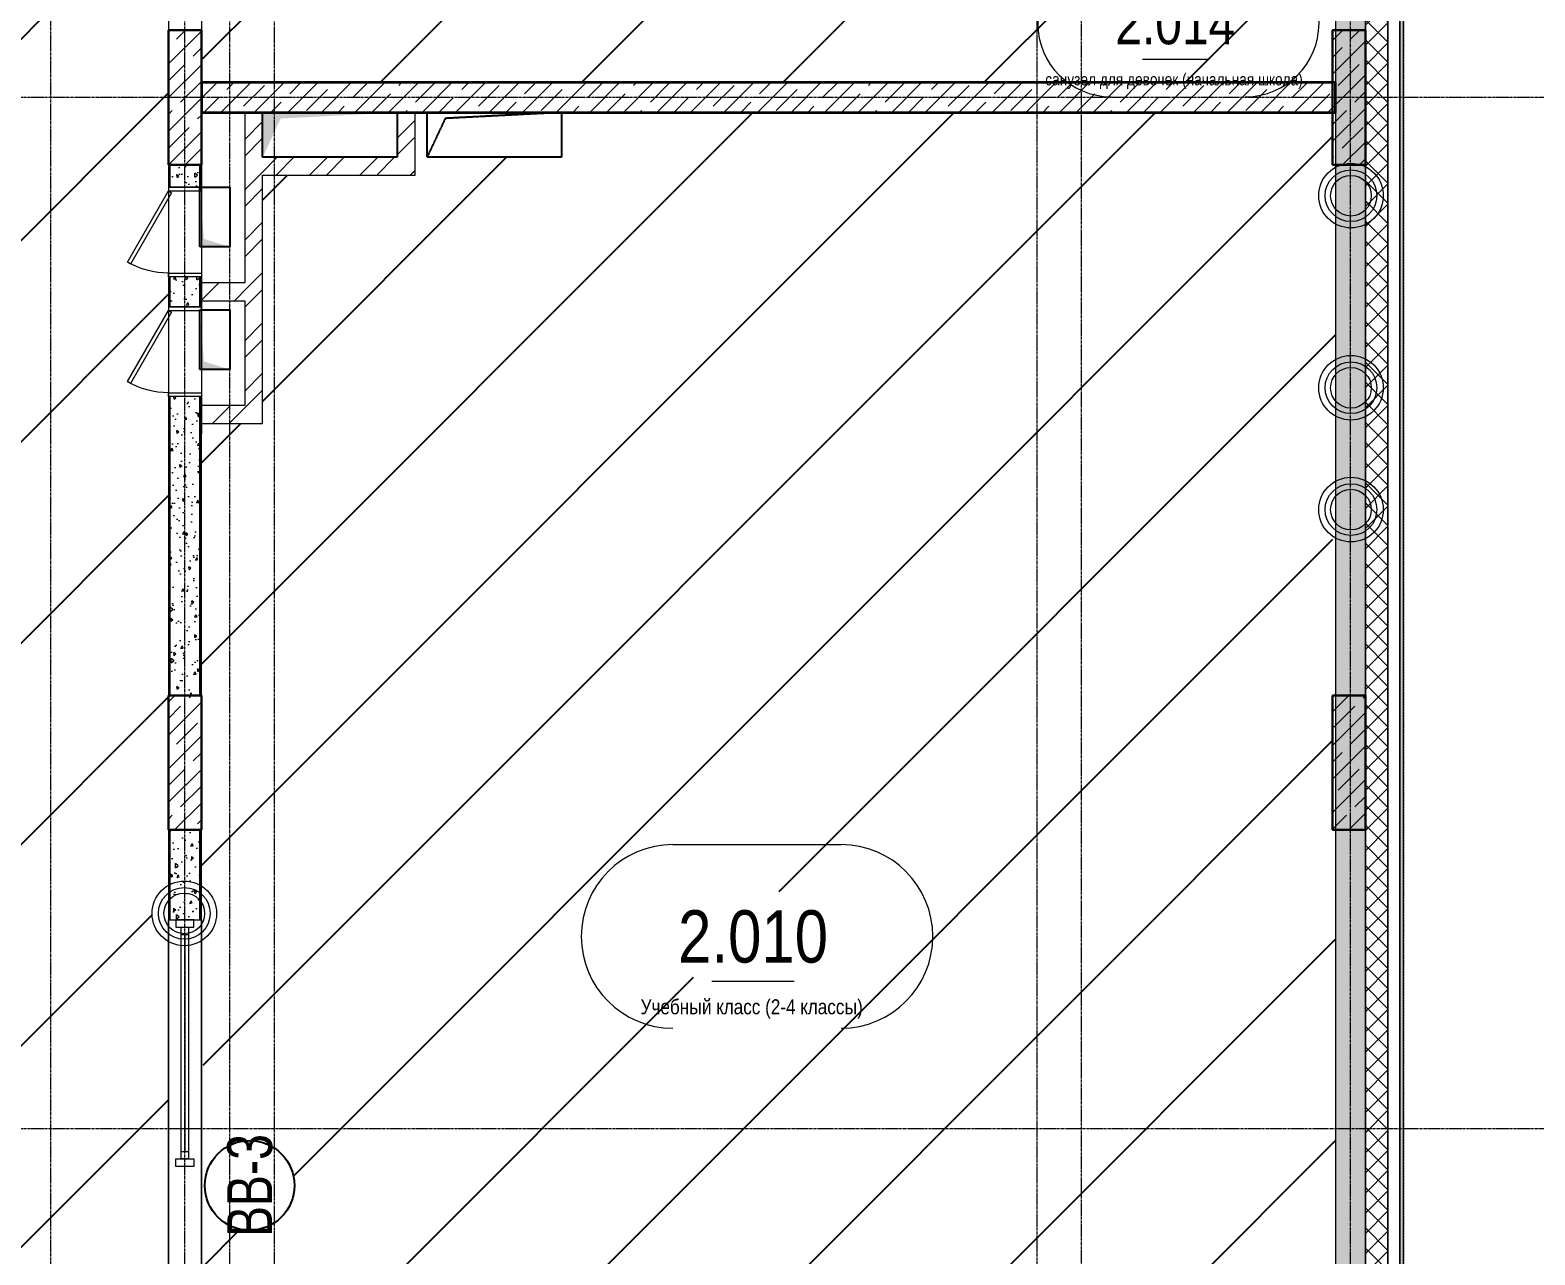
# Model space of a CAD drawing. Header units: millimetres. Extents: x 538266 to 1167394, y 114608 to 637157.
# Drawn here: x 840502 to 850572, y 166871 to 175064 of the extents above; entities that cross this region are included whole.
import ezdxf
from ezdxf.enums import TextEntityAlignment as Align

# ---------------------------------------------------------------- set-up
doc = ezdxf.new("R2010")
doc.units = ezdxf.units.MM
for name, pattern in [('CENTER2', [28.575, 19.05, -3.175, 3.175, -3.175]), ('DASHED', [19.05, 12.7, -6.35]), ('HIDDEN', [9.525, 6.35, -3.175]), ('HIDDEN2', [4.7625, 3.175, -1.5875])]:
    doc.linetypes.add(name, pattern=pattern)
doc.layers.get('Defpoints').update_dxf_attribs({"color": 140})
for name, color, linetype, lineweight in [('АР_Area', 5, 'Continuous', 5), ('АР_Витраж', 4, 'Continuous', 13), ('АР_Витраж марка', 140, 'Continuous', 9), ('АР_Колонны', 70, 'Continuous', 30), ('АР_Стены ЖБ', 7, 'Continuous', 35), ('АР_Стены кирпич', 32, 'Continuous', 20), ('АР_Стены ПЕНОблок', 52, 'Continuous', 20), ('АР_Тонкая', 254, 'Continuous', 5), ('АР_Утеплитель', 31, 'Continuous', 0), ('АР_Штриховка', 8, 'Continuous', 0), ('Двери кабины', 252, 'Continuous', 0)]:
    doc.layers.add(name, color=color, linetype=linetype, lineweight=lineweight)
doc.layers.add('АР_Делит', color=120, linetype='Continuous', lineweight=0, plot=False)
doc.layers.add('РД_Проем', color=230, linetype='Continuous', lineweight=0, plot=False)
doc.layers.add('РД_Витраж_вн', color=7, linetype='Continuous', true_color=0x148aff)
doc.layers.add('РД_Оси_100', color=7, linetype='Continuous', lineweight=0, true_color=0x525252)
doc.layers.add('РД_проем_инж перемыч_фахверк', color=7, linetype='Continuous', lineweight=18, true_color=0xff1f1f)
doc.layers.add('РД_проем_инж перемыч_подсчет', color=50, linetype='Continuous', plot=False)
doc.layers.add('ФВ-5', color=7, linetype='Continuous')
doc.styles.add('Arial_09', font='ARIALN.TTF', dxfattribs={"width": 0.9})
doc.styles.add('style1', font='ARIALN.TTF')
pattern_1 = [(45, (602274.53, 0), (-168.3798, 168.3798), []), (45, (602386.78, 0), (-168.3798, 168.3798), [])]

# ---------------------------------------------------------------- blocks, each defined once
blk = doc.blocks.new('MOK-МаркаПом_овал_ареал')
for p, q in [((-5.36, 6.14), (5.89, 6.14)), ((-2.75, -3), (2.75, -3))]:
    blk.add_line(p, q)
for centre, radius, start, end in [((-5.36, 0), 6.14, 90, 270), ((5.89, 0), 6.14, 270, 90), ((-7.41, 0), 7.16, 0, 0.001)]:
    blk.add_arc(centre, radius, start, end)
at = {"color": 0, "style": 'style1'}
blk.add_attdef('АР-ПОМЕЩЕНИЕ:НОМЕР', text='', height=3, dxfattribs=at).set_placement((0.26, 0), align=Align.MIDDLE)
at = {"layer": 'Defpoints', "color": 2, "style": 'style1'}
blk.add_attdef('АР-ПОМЕЩЕНИЕ:НАИМЕНОВАНИЕ', text='', height=1, dxfattribs=at).set_placement((-0.09, -4.81), align=Align.MIDDLE)
blk = doc.blocks.new('МаркаВитража1')
at = {"layer": 'Defpoints'}
blk.add_circle((0, 0), 3, dxfattribs=at)
at = {"color": 0, "linetype": 'ByBlock', "lineweight": -2, "style": 'Arial_09', "width": 0.9}
blk.add_attdef('АР-ОКНО:НАИМЕНОВАНИЕ', text='', height=3, dxfattribs=at).set_placement((0, 0), align=Align.MIDDLE)
blk = doc.blocks.new('2_этаж')
at = {"layer": 'АР_Штриховка', "linetype": 'Continuous', "lineweight": 0, "true_color": 0x000000}
h = blk.add_hatch(dxfattribs=at)
h.set_pattern_fill('AR-CONC', color=18, angle=-360, style=0)
h.set_pattern_definition([(50, (602274.53, 6e-11), (182.18467, -15.93909), [19.05, -209.55]), (355, (602274.53, 6e-11), (-35.24342, 191.05685), [15.24, -167.64058]), (100.45144, (602289.71, -1.33), (146.94125, 175.11775), [16.19001, -178.09024]), (46.1842, (602274.53, 50.8), (271.07904, -42.04233), [28.575, -314.325]), (96.63556, (602297.12, 47.3), (237.40413, 247.42612), [24.28502, -267.1356]), (351.18415, (602274.53, 50.8), (237.40413, 247.42612), [22.85997, -251.45973]), (21, (602299.93, 38.1), (151.61439, -102.2652), [19.05, -209.55]), (326, (602299.93, 38.1), (61.80203, 184.18797), [15.24, -167.64]), (71.451445, (602312.56, 29.58), (213.41642, 81.92277), [16.19001, -178.08994]), (37.5, (602274.53, 6e-11), (3.088603, 84.555039), [0, -165.608, 0, -170.18, 0, -168.275]), (7.5, (602274.53, 6e-11), (66.819663, 100.180575), [0, -97.028, 0, -161.798, 0, -64.135]), (327.5, (602217.89, 6e-11), (135.590595, -5.728744), [0, -63.5, 0, -198.12, 0, -262.89]), (317.5, (602192.49, 6e-11), (148.12918, 25.42649), [0, -82.55, 0, -131.572, 0, -186.69])])
h.paths.add_polyline_path([(693074, 190988), (692874, 191188), (692874, 156113), (693074, 156113)], flags=0)
h = blk.add_hatch(dxfattribs=at)
h.set_pattern_fill('ANSI37', color=18, scale=30, angle=-360, style=0)
h.set_pattern_definition([(45, (602274.53, 6e-11), (-67.35192, 67.35192), []), (135, (602274.53, 6e-11), (-67.35192, -67.35192), [])])
h.paths.add_polyline_path([(693224, 190838), (693074, 190988), (693074, 156113), (693224, 156113)], flags=0)
h = blk.add_hatch(dxfattribs=at)
h.set_pattern_fill('_U', color=18, angle=-360, style=0, pattern_type=0)
h.set_pattern_definition([(360, (602274.5291, 6e-11), (7e-16, 1), [])])
h.paths.add_polyline_path([(693329, 190733), (693304, 190758), (693304, 156113), (693329, 156113)], flags=0)
h = blk.add_hatch(dxfattribs=at)
h.set_pattern_fill('AR-CONC', color=18, angle=-315, style=0)
h.set_pattern_definition([(95, (602274.53, 0), (140.09465, 117.55338), [19.05, -209.55]), (40, (602274.53, 0), (-160.01845, 110.17673), [15.24, -167.64058]), (145.45144, (602286.2, 9.8), (-19.9238, 227.7301), [16.19001, -178.09024]), (91.1842, (602238.6, 35.92), (221.41024, 161.95341), [28.575, -314.325]), (141.63556, (602257.06, 49.42), (-7.0866, 342.82676), [24.28502, -267.1356]), (36.18415, (602238.6, 35.92), (-7.0866, 342.82676), [22.85997, -251.45973]), (66, (602265.55, 44.9), (179.51998, 34.89515), [19.05, -209.55]), (11, (602265.55, 44.9), (-86.53993, 173.9412), [15.24, -167.64]), (116.45144, (602280.51, 47.81), (92.98005, 208.83634), [16.19001, -178.08994]), (82.5, (602274.53, 0), (-57.60547, 61.973414), [0, -165.608, 0, -170.18, 0, -168.275]), (52.5, (602274.53, 0), (-23.589727, 118.087), [0, -97.028, 0, -161.798, 0, -64.135]), (12.5, (602234.48, -40.05), (99.927863, 91.826196), [0, -63.5, 0, -198.12, 0, -262.89]), (2.5, (602216.52, -58.01), (86.763904, 122.72239), [0, -82.55, 0, -131.572, 0, -186.69])])
h.paths.add_polyline_path([(685274, 179964), (685074, 179964), (685074, 179963), (685274, 179963)], flags=0)
h.paths.add_polyline_path([(685274, 178863), (685074, 178863), (685074, 177663), (685274, 177663)], flags=0)
h.paths.add_polyline_path([(685274, 176563), (685074, 176563), (685074, 176163), (685274, 176163)], flags=0)
h.paths.add_polyline_path([(685274, 175063), (685074, 175063), (685074, 175062), (685274, 175062)], flags=0)
h = blk.add_hatch(dxfattribs=at)
h.set_pattern_fill('ANSI32', color=18, scale=25, angle=-360, style=0)
h.set_pattern_definition([(45, (602274.53, 0), (-168.3798, 168.3798), []), (45, (602386.78, 0), (-168.3798, 168.3798), [])])
h.paths.add_polyline_path([(685694, 174513), (685574, 174513), (685574, 174213), (685664, 174173), (685694, 174213)], flags=0)
h.paths.add_polyline_path([(685694, 174093), (685664, 174173), (685574, 174213), (685574, 173373), (685604, 173333), (685694, 173373)], flags=0)
h.paths.add_polyline_path([(685694, 173373), (685604, 173333), (685574, 173253), (685574, 172553), (685694, 172433)], flags=0)
h = blk.add_hatch(dxfattribs=at)
h.set_pattern_fill('ANSI32', color=18, scale=25, angle=-360, style=0)
h.set_pattern_definition([(45, (602274.53, 3e-11), (-168.3798, 168.3798), []), (45, (602386.78, 3e-11), (-168.3798, 168.3798), [])])
h.paths.add_polyline_path([(686714, 174513), (686594, 174513), (686594, 174213), (686714, 174093)], flags=0)
h = blk.add_hatch(dxfattribs=at)
h.set_pattern_fill('ANSI32', color=18, scale=25, angle=360, style=0)
h.set_pattern_definition(pattern_1)
h.paths.add_polyline_path([(686714, 174093), (686594, 174213), (685694, 174213), (685664, 174173), (685694, 174093)], flags=0)
h = blk.add_hatch(dxfattribs=at)
h.set_pattern_fill('AR-CONC', color=18, angle=-315, style=0)
h.set_pattern_definition([(95, (602274.53, 0), (140.09465, 117.55338), [19.05, -209.55]), (40, (602274.53, 0), (-160.01845, 110.17673), [15.24, -167.64058]), (145.45144, (602286.2, 9.8), (-19.9238, 227.7301), [16.19, -178.09024]), (91.1842, (602238.6, 35.92), (221.41024, 161.9534), [28.575, -314.325]), (141.63556, (602257.06, 49.42), (-7.0866, 342.82676), [24.28502, -267.1356]), (36.18415, (602238.6, 35.92), (-7.0866, 342.82676), [22.85997, -251.45973]), (66, (602265.55, 44.9), (179.51998, 34.89515), [19.05, -209.55]), (11, (602265.55, 44.9), (-86.53993, 173.9412), [15.24, -167.64]), (116.45144, (602280.51, 47.81), (92.98005, 208.83634), [16.19, -178.08994]), (82.5, (602274.53, 0), (-57.60547, 61.973414), [0, -165.608, 0, -170.18, 0, -168.275]), (52.5, (602274.53, 0), (-23.589727, 118.087), [0, -97.028, 0, -161.798, 0, -64.135]), (12.5, (602234.48, -40.05), (99.927863, 91.826196), [0, -63.5, 0, -198.12, 0, -262.89]), (2.5, (602216.52, -58.01), (86.763904, 122.72239), [0, -82.55, 0, -131.572, 0, -186.69])])
h.paths.add_polyline_path([(685274, 174163), (685074, 174163), (685074, 174013), (685274, 174013)], flags=0)
h.paths.add_polyline_path([(685274, 173413), (685074, 173413), (685074, 173213), (685274, 173213)], flags=0)
h.paths.add_polyline_path([(685274, 172613), (685074, 172613), (685074, 170613), (685274, 170613)], flags=0)
h = blk.add_hatch(dxfattribs=at)
h.set_pattern_fill('ANSI32', color=18, scale=25, angle=360, style=0)
h.set_pattern_definition(pattern_1)
h.paths.add_polyline_path([(685574, 173253), (685604, 173333), (685574, 173373), (685274, 173373), (685274, 173253)], flags=0)
h = blk.add_hatch(dxfattribs=at)
h.set_pattern_fill('ANSI32', color=18, scale=25, angle=-360, style=0)
h.set_pattern_definition([(45, (602274.53, 3e-11), (-168.3798, 168.3798), []), (45, (602386.78, 3e-11), (-168.3798, 168.3798), [])])
h.paths.add_polyline_path([(685694, 172433), (685574, 172553), (685274, 172553), (685274, 172433)], flags=0)
h = blk.add_hatch(dxfattribs=at)
h.set_pattern_fill('AR-CONC', color=18, angle=-315, style=0)
h.set_pattern_definition([(95, (602274.53, 0), (140.09465, 117.55338), [19.05, -209.55]), (40, (602274.53, 0), (-160.01845, 110.17673), [15.24, -167.64058]), (145.45144, (602286.2, 9.8), (-19.9238, 227.7301), [16.19, -178.09024]), (91.1842, (602238.6, 35.92), (221.41024, 161.9534), [28.575, -314.325]), (141.63556, (602257.06, 49.42), (-7.0866, 342.82676), [24.28502, -267.1356]), (36.18415, (602238.6, 35.92), (-7.0866, 342.82676), [22.85997, -251.45973]), (66, (602265.55, 44.9), (179.51998, 34.89515), [19.05, -209.55]), (11, (602265.55, 44.9), (-86.53993, 173.9412), [15.24, -167.64]), (116.45145, (602280.51, 47.81), (92.98005, 208.83634), [16.19, -178.08994]), (82.5, (602274.53, 0), (-57.60547, 61.973414), [0, -165.608, 0, -170.18, 0, -168.275]), (52.5, (602274.53, 0), (-23.589727, 118.087), [0, -97.028, 0, -161.798, 0, -64.135]), (12.5, (602234.48, -40.05), (99.927863, 91.826196), [0, -63.5, 0, -198.12, 0, -262.89]), (2.5, (602216.52, -58.01), (86.763904, 122.72239), [0, -82.55, 0, -131.572, 0, -186.69])])
h.paths.add_polyline_path([(685274, 169713), (685074, 169713), (685074, 169113), (685274, 169113)], flags=0)
h.paths.add_polyline_path([(685274, 166213), (685074, 166213), (685074, 165913), (685274, 165913)], flags=0)
at = {"color": 18, "linetype": 'Continuous', "true_color": 0x000000}
for p, q in [((685694, 174213), (685694, 174513)), ((685694, 174513), (686594, 174513)), ((685694, 174213), (685694, 174513)), ((685694, 174513), (686594, 174513)), ((686594, 174513), (686594, 174213)), ((686594, 174513), (686594, 174213)), ((686594, 174213), (685694, 174213)), ((686594, 174213), (685694, 174213)), ((685274, 173613), (685274, 174013)), ((685274, 174013), (685474, 174013)), ((685274, 173613), (685274, 174013)), ((685274, 174013), (685474, 174013)), ((685474, 174013), (685474, 173613)), ((685474, 174013), (685474, 173613)), ((685474, 173613), (685274, 173613)), ((685474, 173613), (685274, 173613)), ((685274, 172793), (685274, 173193)), ((685274, 173193), (685474, 173193)), ((685274, 172793), (685274, 173193)), ((685274, 173193), (685474, 173193)), ((685474, 173193), (685474, 172793)), ((685474, 173193), (685474, 172793)), ((685474, 172793), (685274, 172793)), ((685474, 172793), (685274, 172793))]:
    blk.add_line(p, q, dxfattribs=at)
at = {"color": 18, "linetype": 'HIDDEN', "ltscale": 0.07, "true_color": 0x000000}
for p, q in [((686794, 174513), (687694, 174513)), ((686794, 174213), (686794, 174513)), ((686794, 174513), (687694, 174513)), ((686794, 174213), (686794, 174513)), ((687694, 174513), (686916, 174473)), ((687694, 174513), (686916, 174473)), ((687694, 174513), (687694, 174213)), ((687694, 174513), (687694, 174213)), ((686916, 174473), (686794, 174213)), ((686916, 174473), (686794, 174213)), ((687694, 174213), (686794, 174213)), ((687694, 174213), (686794, 174213))]:
    blk.add_line(p, q, dxfattribs=at)
at = {"color": 18, "linetype": 'Continuous', "true_color": 0x000000}
for points in [[(685694, 174213), (685694, 174513), (685815, 174472), (686594, 174513)], [(685694, 174213), (685694, 174513), (685815, 174472), (686594, 174513)], [(685474, 173613), (685274, 173613), (685301, 173667), (685274, 174013)], [(685474, 173613), (685274, 173613), (685301, 173667), (685274, 174013)], [(685474, 172793), (685274, 172793), (685301, 172847), (685274, 173193)], [(685474, 172793), (685274, 172793), (685301, 172847), (685274, 173193)]]:
    blk.add_solid(points, dxfattribs=at)
at = {"layer": 'АР_Витраж', "color": 18, "linetype": 'Continuous', "lineweight": 5, "true_color": 0x000000}
for p, q in [((685064, 169113), (685064, 167463)), ((685284, 169113), (685284, 167463))]:
    blk.add_line(p, q, dxfattribs=at)
at = {"layer": 'АР_Витраж', "color": 18, "linetype": 'Continuous', "lineweight": 15, "true_color": 0x000000}
for p, q in [((685149, 169013), (685199, 169013)), ((685174, 169013), (685174, 167563)), ((685149, 167563), (685199, 167563))]:
    blk.add_line(p, q, dxfattribs=at)
for points in [[(685234, 169063), (685234, 169113), (685114, 169113), (685114, 169063)], [(685149, 169063), (685199, 169063), (685199, 167513), (685149, 167513)], [(685234, 167513), (685234, 167463), (685114, 167463), (685114, 167513)]]:
    blk.add_lwpolyline(points, close=True, dxfattribs=at)
at = {"layer": 'АР_Делит', "color": 18, "true_color": 0x000000}
for centre, radius in [((692977, 173956), 216), ((692977, 173956), 173), ((692977, 173956), 136), ((692977, 172671), 216), ((692977, 172671), 173), ((692977, 172671), 136), ((692977, 171856), 216), ((692977, 171856), 173), ((692977, 171856), 136), ((685170, 169155), 216), ((685170, 169155), 173), ((685170, 169155), 136)]:
    blk.add_circle(centre, radius, dxfattribs=at)
at = {"layer": 'АР_Колонны', "color": 18, "linetype": 'HIDDEN2', "lineweight": 25, "true_color": 0x000000}
for p, q in [((685064, 175063), (685284, 175063)), ((685064, 174163), (685064, 175063)), ((685284, 175063), (685284, 174163)), ((692854, 175063), (693074, 175063)), ((692854, 174163), (692854, 175063)), ((693074, 175063), (693074, 174163)), ((685284, 174163), (685064, 174163)), ((693074, 174163), (692854, 174163)), ((685064, 170613), (685284, 170613)), ((685064, 169713), (685064, 170613)), ((685284, 170613), (685284, 169713)), ((692854, 170613), (693074, 170613)), ((692854, 169713), (692854, 170613)), ((693074, 170613), (693074, 169713)), ((685284, 169713), (685064, 169713)), ((693074, 169713), (692854, 169713))]:
    blk.add_line(p, q, dxfattribs=at)
at = {"layer": 'АР_Колонны', "color": 18, "linetype": 'Continuous', "lineweight": 15, "true_color": 0x000000}
for p, q in [((685284, 175063), (685064, 175063)), ((685064, 175063), (685064, 174163)), ((685284, 175063), (685064, 175063)), ((685064, 175063), (685064, 174163)), ((685284, 174163), (685284, 175063)), ((685284, 174163), (685284, 175063)), ((693074, 175063), (692854, 175063)), ((692854, 175063), (692854, 174163)), ((693074, 175063), (692854, 175063)), ((692854, 175063), (692854, 174163)), ((693074, 174163), (693074, 175063)), ((693074, 174163), (693074, 175063)), ((685064, 174163), (685284, 174163)), ((685064, 174163), (685284, 174163)), ((692854, 174163), (693074, 174163)), ((692854, 174163), (693074, 174163)), ((685284, 170613), (685064, 170613)), ((685064, 170613), (685064, 169713)), ((685284, 170613), (685064, 170613)), ((685064, 170613), (685064, 169713)), ((685284, 169713), (685284, 170613)), ((685284, 169713), (685284, 170613)), ((693074, 170613), (692854, 170613)), ((692854, 170613), (692854, 169713)), ((693074, 170613), (692854, 170613)), ((692854, 170613), (692854, 169713)), ((693074, 169713), (693074, 170613)), ((693074, 169713), (693074, 170613)), ((685064, 169713), (685284, 169713)), ((685064, 169713), (685284, 169713)), ((692854, 169713), (693074, 169713)), ((692854, 169713), (693074, 169713))]:
    blk.add_line(p, q, dxfattribs=at)
at = {"layer": 'АР_Стены ЖБ', "color": 18, "linetype": 'Continuous', "lineweight": 30, "true_color": 0x000000}
for p, q in [((685284, 175063), (685064, 175063)), ((685064, 175063), (685064, 174163)), ((685284, 174163), (685284, 175063)), ((693074, 175063), (692854, 175063)), ((692854, 175063), (692854, 174163)), ((693074, 174163), (693074, 175063)), ((685064, 174163), (685284, 174163)), ((692854, 174163), (693074, 174163)), ((685284, 170613), (685064, 170613)), ((685064, 170613), (685064, 169713)), ((685284, 169713), (685284, 170613)), ((693074, 170613), (692854, 170613)), ((692854, 170613), (692854, 169713)), ((693074, 169713), (693074, 170613)), ((685064, 169713), (685284, 169713)), ((692854, 169713), (693074, 169713))]:
    blk.add_line(p, q, dxfattribs=at)
at = {"layer": 'АР_Стены ЖБ', "color": 18, "linetype": 'Continuous', "lineweight": 35, "true_color": 0x000000}
for p, q in [((692874, 174713), (685284, 174713)), ((685284, 174713), (685284, 174513)), ((692874, 174513), (692874, 174713)), ((685284, 174513), (692874, 174513))]:
    blk.add_line(p, q, dxfattribs=at)
at = {"layer": 'АР_Стены кирпич', "color": 18, "linetype": 'Continuous', "lineweight": 20, "true_color": 0x000000}
for p, q in [((685694, 174513), (685574, 174513)), ((685574, 174513), (685574, 174213)), ((685694, 174213), (685694, 174513)), ((686714, 174513), (686594, 174513)), ((686594, 174513), (686594, 174213)), ((686714, 174093), (686714, 174513)), ((685574, 174213), (685574, 173373)), ((686594, 174213), (685694, 174213)), ((685694, 173373), (685694, 174093)), ((685694, 174093), (686714, 174093)), ((685574, 173373), (685274, 173373)), ((685274, 173373), (685274, 173253)), ((685694, 172433), (685694, 173373)), ((685274, 173253), (685574, 173253)), ((685574, 173253), (685574, 172553)), ((685574, 172553), (685274, 172553)), ((685274, 172553), (685274, 172433)), ((685274, 172433), (685694, 172433))]:
    blk.add_line(p, q, dxfattribs=at)
at = {"layer": 'АР_Стены ПЕНОблок', "color": 18, "linetype": 'Continuous', "lineweight": 20, "true_color": 0x000000}
for p, q in [((692874, 191188), (692874, 156113)), ((693074, 156113), (693074, 190988)), ((685274, 175063), (685074, 175063)), ((685074, 175063), (685074, 175062)), ((685074, 175062), (685274, 175062)), ((685274, 175062), (685274, 175063)), ((685274, 174163), (685074, 174163)), ((685074, 174163), (685074, 174013)), ((685274, 174013), (685274, 174163)), ((685074, 174013), (685274, 174013)), ((685274, 173413), (685074, 173413)), ((685074, 173413), (685074, 173213)), ((685274, 173213), (685274, 173413)), ((685074, 173213), (685274, 173213)), ((685274, 172613), (685074, 172613)), ((685074, 172613), (685074, 170613)), ((685274, 170613), (685274, 172613)), ((685074, 170613), (685274, 170613)), ((685274, 169713), (685074, 169713)), ((685074, 169713), (685074, 169113)), ((685274, 169113), (685274, 169713)), ((685074, 169113), (685274, 169113))]:
    blk.add_line(p, q, dxfattribs=at)
at = {"layer": 'АР_Тонкая', "color": 18, "linetype": 'Continuous', "lineweight": 5, "true_color": 0x000000}
for p, q in [((693224, 190838), (693224, 156113)), ((693304, 156113), (693304, 190758)), ((693304, 190758), (693304, 156113)), ((693329, 156113), (693329, 190733))]:
    blk.add_line(p, q, dxfattribs=at)
at = {"layer": 'АР_Тонкая', "color": 18, "linetype": 'Continuous', "lineweight": 0, "true_color": 0x000000}
for p, q in [((685074, 175063), (685064, 175063)), ((685064, 175063), (685064, 175062)), ((685064, 175062), (685074, 175062)), ((685074, 175062), (685074, 175063)), ((685284, 175063), (685274, 175063)), ((685274, 175063), (685274, 175062)), ((685274, 175062), (685284, 175062)), ((685284, 175062), (685284, 175063)), ((685074, 174163), (685064, 174163)), ((685064, 174163), (685064, 174013)), ((685074, 174013), (685074, 174163)), ((685284, 174163), (685274, 174163)), ((685274, 174163), (685274, 174013)), ((685284, 174013), (685284, 174163)), ((685064, 174013), (685074, 174013)), ((685274, 174013), (685284, 174013)), ((685074, 173413), (685064, 173413)), ((685064, 173413), (685064, 173213)), ((685074, 173213), (685074, 173413)), ((685284, 173413), (685274, 173413)), ((685274, 173413), (685274, 173213)), ((685284, 173213), (685284, 173413)), ((685064, 173213), (685074, 173213)), ((685274, 173213), (685284, 173213)), ((685074, 172613), (685064, 172613)), ((685064, 172613), (685064, 170613)), ((685074, 170613), (685074, 172613)), ((685284, 172613), (685274, 172613)), ((685274, 172613), (685274, 170613)), ((685284, 170613), (685284, 172613)), ((685064, 170613), (685074, 170613)), ((685274, 170613), (685284, 170613)), ((685074, 169713), (685064, 169713)), ((685064, 169713), (685064, 169113)), ((685074, 169113), (685074, 169713)), ((685284, 169713), (685274, 169713)), ((685274, 169713), (685274, 169113)), ((685284, 169113), (685284, 169713)), ((685064, 169113), (685074, 169113)), ((685274, 169113), (685284, 169113))]:
    blk.add_line(p, q, dxfattribs=at)
at = {"layer": 'АР_Утеплитель', "color": 18, "linetype": 'Continuous', "lineweight": 0, "true_color": 0x000000}
for p, q in [((693074, 190988), (693074, 156113)), ((693224, 156113), (693224, 190838))]:
    blk.add_line(p, q, dxfattribs=at)
at = {"layer": 'АР_Штриховка', "color": 18, "linetype": 'Continuous', "lineweight": 5, "true_color": 0x000000}
for p, q in [((685064, 175061), (685066, 175063)), ((685064, 174837), (685284, 175057)), ((685117, 175003), (685178, 175063)), ((692854, 174993), (692923, 175063)), ((692975, 175003), (693036, 175063)), ((685089, 174975), (685089, 174975)), ((685230, 174890), (685284, 174944)), ((692854, 174769), (693074, 174989)), ((692854, 174881), (692919, 174947)), ((692947, 174975), (692947, 174975)), ((685064, 174724), (685174, 174834)), ((685064, 174612), (685284, 174832)), ((685202, 174862), (685202, 174862)), ((692891, 174694), (693031, 174834)), ((693059, 174862), (693059, 174862)), ((685145, 174582), (685284, 174720)), ((692854, 174544), (693074, 174764)), ((685284, 174608), (685389, 174713)), ((685414, 174513), (685614, 174713)), ((685426, 174638), (685426, 174638)), ((685454, 174666), (685501, 174713)), ((685566, 174554), (685707, 174694)), ((685638, 174513), (685838, 174713)), ((685863, 174513), (686063, 174713)), ((685875, 174638), (685950, 174713)), ((685987, 174526), (686128, 174666)), ((686087, 174513), (686287, 174713)), ((686156, 174694), (686156, 174694)), ((686296, 174610), (686399, 174713)), ((686312, 174513), (686512, 174713)), ((686424, 174513), (686549, 174638)), ((686536, 174513), (686736, 174713)), ((686577, 174666), (686577, 174666)), ((686605, 174694), (686624, 174713)), ((686717, 174582), (686848, 174713)), ((686761, 174513), (686961, 174713)), ((686985, 174513), (687185, 174713)), ((686998, 174638), (686998, 174638)), ((687026, 174666), (687073, 174713)), ((687138, 174554), (687278, 174694)), ((687210, 174513), (687410, 174713)), ((687434, 174513), (687634, 174713)), ((687447, 174638), (687522, 174713)), ((687559, 174526), (687699, 174666)), ((687659, 174513), (687859, 174713)), ((687727, 174694), (687727, 174694)), ((687868, 174610), (687971, 174713)), ((687883, 174513), (688083, 174713)), ((687995, 174513), (688120, 174638)), ((688108, 174513), (688308, 174713)), ((688148, 174666), (688148, 174666)), ((688176, 174694), (688195, 174713)), ((688289, 174582), (688420, 174713)), ((688332, 174513), (688532, 174713)), ((688557, 174513), (688757, 174713)), ((688569, 174638), (688569, 174638)), ((688597, 174666), (688645, 174713)), ((688709, 174554), (688850, 174694)), ((688781, 174513), (688981, 174713)), ((689006, 174513), (689206, 174713)), ((689018, 174638), (689094, 174713)), ((689130, 174526), (689271, 174666)), ((689230, 174513), (689430, 174713)), ((689299, 174694), (689299, 174694)), ((689439, 174610), (689543, 174713)), ((689455, 174513), (689655, 174713)), ((689567, 174513), (689692, 174638)), ((689679, 174513), (689879, 174713)), ((689720, 174666), (689720, 174666)), ((689748, 174694), (689767, 174713)), ((689860, 174582), (689992, 174713)), ((689904, 174513), (690104, 174713)), ((690128, 174513), (690328, 174713)), ((690141, 174638), (690141, 174638)), ((690169, 174666), (690216, 174713)), ((690281, 174554), (690421, 174694)), ((690353, 174513), (690553, 174713)), ((690577, 174513), (690777, 174713)), ((690590, 174638), (690665, 174713)), ((690702, 174526), (690842, 174666)), ((690802, 174513), (691002, 174713)), ((690870, 174694), (690870, 174694)), ((691011, 174610), (691114, 174713)), ((691026, 174513), (691226, 174713)), ((691139, 174513), (691263, 174638)), ((691251, 174513), (691451, 174713)), ((691291, 174666), (691291, 174666)), ((691319, 174694), (691339, 174713)), ((691432, 174582), (691563, 174713)), ((691475, 174513), (691675, 174713)), ((691700, 174513), (691900, 174713)), ((691712, 174638), (691712, 174638)), ((691740, 174666), (691788, 174713)), ((691853, 174554), (691993, 174694)), ((691924, 174513), (692124, 174713)), ((692149, 174513), (692349, 174713)), ((692161, 174638), (692237, 174713)), ((692274, 174526), (692414, 174666)), ((692373, 174513), (692573, 174713)), ((692442, 174694), (692442, 174694)), ((692582, 174610), (692686, 174713)), ((692598, 174513), (692798, 174713)), ((692710, 174513), (692835, 174638)), ((692863, 174666), (692863, 174666)), ((692863, 174666), (692863, 174666)), ((693003, 174582), (693074, 174652)), ((685064, 174388), (685284, 174608)), ((685064, 174500), (685089, 174526)), ((685117, 174554), (685117, 174554)), ((685301, 174513), (685398, 174610)), ((685538, 174526), (685538, 174526)), ((685750, 174513), (685819, 174582)), ((685847, 174610), (685847, 174610)), ((686199, 174513), (686240, 174554)), ((686268, 174582), (686268, 174582)), ((686648, 174513), (686661, 174526)), ((686689, 174554), (686689, 174554)), ((686873, 174513), (686970, 174610)), ((687110, 174526), (687110, 174526)), ((687322, 174513), (687391, 174582)), ((687419, 174610), (687419, 174610)), ((687771, 174513), (687811, 174554)), ((687840, 174582), (687840, 174582)), ((688220, 174513), (688232, 174526)), ((688260, 174554), (688260, 174554)), ((688445, 174513), (688541, 174610)), ((688681, 174526), (688681, 174526)), ((688894, 174513), (688962, 174582)), ((688990, 174610), (688990, 174610)), ((689343, 174513), (689383, 174554)), ((689411, 174582), (689411, 174582)), ((689792, 174513), (689804, 174526)), ((689832, 174554), (689832, 174554)), ((690016, 174513), (690113, 174610)), ((690253, 174526), (690253, 174526)), ((690465, 174513), (690534, 174582)), ((690562, 174610), (690562, 174610)), ((690914, 174513), (690955, 174554)), ((690983, 174582), (690983, 174582)), ((691363, 174513), (691376, 174526)), ((691404, 174554), (691404, 174554)), ((691588, 174513), (691684, 174610)), ((691825, 174526), (691825, 174526)), ((692037, 174513), (692105, 174582)), ((692133, 174610), (692133, 174610)), ((692486, 174513), (692526, 174554)), ((692554, 174582), (692554, 174582)), ((692822, 174513), (692874, 174564)), ((692854, 174320), (693074, 174540)), ((692854, 174432), (692947, 174526)), ((692975, 174554), (692975, 174554)), ((685064, 174275), (685202, 174413)), ((685230, 174441), (685230, 174441)), ((685258, 174470), (685284, 174495)), ((692919, 174273), (693059, 174413)), ((685064, 174163), (685284, 174383)), ((692921, 174163), (693074, 174315)), ((685176, 174163), (685284, 174271)), ((692854, 174208), (692863, 174217)), ((692891, 174245), (692891, 174245)), ((693034, 174163), (693074, 174203)), ((685064, 170571), (685106, 170613)), ((685202, 170597), (685218, 170613)), ((692854, 170503), (692963, 170613)), ((693059, 170597), (693074, 170611)), ((685064, 170347), (685284, 170567)), ((685064, 170459), (685145, 170541)), ((685174, 170569), (685174, 170569)), ((692854, 170279), (693074, 170499)), ((692863, 170400), (693003, 170541)), ((693031, 170569), (693031, 170569)), ((685117, 170288), (685258, 170428)), ((692975, 170288), (693074, 170387)), ((685064, 170122), (685284, 170342)), ((685089, 170260), (685089, 170260)), ((685230, 170176), (685284, 170230)), ((692854, 170054), (693074, 170274)), ((692854, 170167), (692919, 170232)), ((692947, 170260), (692947, 170260)), ((685064, 170010), (685174, 170120)), ((685064, 169898), (685284, 170118)), ((685202, 170148), (685202, 170148)), ((692891, 169979), (693031, 170120)), ((693059, 170148), (693059, 170148)), ((685145, 169867), (685284, 170005)), ((692854, 169830), (693074, 170050)), ((685104, 169713), (685284, 169893)), ((692863, 169951), (692863, 169951)), ((693003, 169867), (693074, 169938)), ((685064, 169785), (685089, 169811)), ((685117, 169839), (685117, 169839)), ((685258, 169755), (685284, 169781)), ((692854, 169718), (692947, 169811)), ((692962, 169713), (693074, 169825)), ((692975, 169839), (692975, 169839)), ((685230, 169727), (685230, 169727))]:
    blk.add_line(p, q, dxfattribs=at)
at = {"layer": 'Двери кабины', "color": 18, "linetype": 'Continuous', "lineweight": 0, "true_color": 0x000000}
for points in [[(685284, 173988), (685284, 174013), (685064, 174013), (685064, 173988)], [(685064, 173988), (685085, 173976), (684810, 173499), (684789, 173512)], [(685284, 173438), (685284, 173413), (685064, 173413), (685064, 173438)], [(685284, 173188), (685284, 173213), (685064, 173213), (685064, 173188)], [(685064, 173188), (685085, 173176), (684810, 172699), (684789, 172712)], [(685284, 172638), (685284, 172613), (685064, 172613), (685064, 172638)]]:
    blk.add_lwpolyline(points, close=True, dxfattribs=at)
at = {"layer": 'Двери кабины', "color": 18, "linetype": 'Continuous', "lineweight": 0, "true_color": 0x000000, "extrusion": (0, 0, -1)}
for centre in [(-685064, 173988), (-685064, 173188)]:
    blk.add_arc(centre, 550, 270, 300, dxfattribs=at)
at = {"layer": 'РД_Витраж_вн', "color": 18, "linetype": 'Continuous', "lineweight": 15, "true_color": 0x000000}
for p, q in [((685064, 166213), (685064, 169113)), ((685284, 166213), (685284, 169113))]:
    blk.add_line(p, q, dxfattribs=at)
at = {"layer": 'РД_Проем', "color": 18, "linetype": 'Continuous', "lineweight": 15, "true_color": 0x000000}
for p, q in [((685064, 176163), (685064, 175063)), ((685284, 176163), (685284, 175063)), ((685064, 174013), (685064, 173413)), ((685284, 174013), (685284, 173413)), ((685064, 173213), (685064, 172613)), ((685284, 173213), (685284, 172613)), ((685064, 166213), (685064, 169113)), ((685284, 166213), (685284, 169113))]:
    blk.add_line(p, q, dxfattribs=at)
at = {"layer": 'РД_проем_инж перемыч_подсчет', "color": 18, "linetype": 'Continuous', "lineweight": 15, "true_color": 0x000000}
for p, q in [((685064, 174163), (685064, 172363)), ((685064, 174163), (685064, 172363)), ((685284, 174163), (685284, 172363)), ((685284, 174163), (685284, 172363))]:
    blk.add_line(p, q, dxfattribs=at)
at = {"layer": 'РД_проем_инж перемыч_фахверк', "color": 18, "linetype": 'Continuous', "lineweight": 15, "true_color": 0x000000}
for p, q in [((685064, 169113), (685064, 166213)), ((685284, 169113), (685284, 166213))]:
    blk.add_line(p, q, dxfattribs=at)
at = {"layer": 'АР_Area', "color": 18, "linetype": 'Continuous', "lineweight": 15, "true_color": 0x000000}
ref = blk.add_blockref('MOK-МаркаПом_овал_ареал', (691801, 175109), dxfattribs=dict(at, xscale=80, yscale=80, zscale=80))
ref.add_attrib('АР-ПОМЕЩЕНИЕ:НОМЕР', '2.014', dxfattribs={"layer": '0', "color": 0, "height": 280, "style": 'style1'}).set_placement((691801, 175109), align=Align.MIDDLE)
ref.add_attrib('АР-ПОМЕЩЕНИЕ:НАИМЕНОВАНИЕ', 'санузел для девочек (начальная школа)', dxfattribs={"layer": 'Defpoints', "color": 2, "height": 80, "style": 'style1'}).set_placement((691793, 174724), align=Align.MIDDLE)
ref = blk.add_blockref('MOK-МаркаПом_овал_ареал', (688976, 169001), dxfattribs=dict(at, xscale=100, yscale=100, zscale=100))
ref.add_attrib('АР-ПОМЕЩЕНИЕ:НОМЕР', '2.010', dxfattribs={"layer": '0', "color": 0, "height": 350, "style": 'style1'}).set_placement((688976, 169001), align=Align.MIDDLE)
ref.add_attrib('АР-ПОМЕЩЕНИЕ:НАИМЕНОВАНИЕ', 'Учебный класс (2-4 классы)', dxfattribs={"layer": 'Defpoints', "color": 2, "height": 100, "style": 'style1'}).set_placement((688967, 168519), align=Align.MIDDLE)
at = {"layer": 'АР_Витраж марка', "color": 18, "linetype": 'Continuous', "lineweight": 15, "true_color": 0x000000, "xscale": 100, "yscale": 100, "zscale": 100, "rotation": 89.99999999999999}
blk.add_blockref('МаркаВитража1', (685607, 167335), dxfattribs=at).add_auto_attribs({'АР-ОКНО:НАИМЕНОВАНИЕ': 'ВВ-3'})
at = {"layer": 'Defpoints', "color": 18, "true_color": 0x000000, "style": 'style1'}
for p in [(677971, 219836), (678101, 211681)]:
    blk.add_attdef('АР-ПОМЕЩЕНИЕ:НАИМЕНОВАНИЕ', text='', height=100, dxfattribs=at).set_placement(p, align=Align.MIDDLE)
blk = doc.blocks.new('СОШ_2200_АР_ОСИ_М100_28.05.24')
at = {"layer": 'АР_Делит', "color": 251, "linetype": 'DASHED', "true_color": 0x636466}
blk.add_lwpolyline([(114955, 135155), (114955, -355), (93595.036, -355), (93595.036, 13855), (94145, 13855), (94145, 68320), (66055, 68320), (66055, 13857.73), (83455, 13857.73), (83455, -355), (45245, -355), (45245, 13145), (44695, 13145), (44695, 26755), (45245, 26755), (45245, 68320), (20455, 68320), (20455, 26755), (27955, 26755), (27955, 13145), (-355, 13145), (-355, 100855)], dxfattribs=at)
at = {"layer": 'РД_Оси_100', "color": 251, "linetype": 'CENTER2', "true_color": 0x636466}
for p, q in [((20100, -6155), (20100, 139938.679)), ((29555, 52200), (-5954.958, 52200)), ((29555, 45300), (-5954.958, 45300))]:
    blk.add_line(p, q, dxfattribs=at)
for points in [[(11400, 139938.679), (11400, -6155)], [(12000.12, -6155), (12300, -5755), (12300, 139538.679), (12000, 139938.679)], [(12600, -6155), (12600, 139938.679)], [(13200, -6155), (12900, -5755), (12900, 139538.679), (13220.167, 139939.357)], [(17850, 139938.679), (18000, 139538.679), (18000, -6194.092)], [(18300, -6196.31), (18300, 139538.679), (18450, 139938.679)]]:
    blk.add_lwpolyline(points, dxfattribs=at)

msp = doc.modelspace()

# ---------------------------------------------------------------- hatches: boundary and pattern name
at = {"layer": 'ФВ-5'}
h = msp.add_hatch(dxfattribs=at)
h.set_pattern_fill('ANSI31', color=3, scale=300)
h.paths.add_polyline_path([(841428, 183313), (841428, 183503), (841438, 183723), (842638, 183723), (842638, 183723), (845388, 183723, -0.582884), (845764, 183723), (849218, 183723), (849218, 183894, -0.245742), (849125, 184071, -0.27475), (849238, 184261), (849238, 187413), (849218, 187413), (849218, 188313), (849225, 189373, -0.256612), (849125, 189555, -0.27475), (849238, 189745), (849238, 189788), (845958, 189788), (845958, 190688), (845958, 190938), (843958, 190938), (843958, 190688), (843183, 190688), (843183, 187833), (843458, 187357), (843436, 187344), (843436, 187345, -0.120105), (843183, 187283), (843183, 187113), (843458, 186637), (843436, 186624), (843436, 186625, -0.120105), (843183, 186563), (843183, 186538), (843183, 186188), (842263, 186188), (838818, 186188), (838818, 185768), (837148, 185768), (837148, 185313), (837148, 183863, -1), (837748, 183863, -1), (837148, 183863), (837148, 182560, -0.270169), (837258, 182371, -0.270169), (837148, 182183), (837148, 182013), (837148, 181113), (837148, 177613), (837148, 176413), (837148, 176343, -0.270169), (837258, 176155, -0.270169), (837148, 175967), (837148, 174373, -0.877544), (837738, 174295, -0.877544), (837148, 174218), (837148, 173360, -0.270169), (837258, 173171, -0.270169), (837148, 172983), (837148, 172713), (837148, 171813), (837148, 168313), (837148, 167113), (837148, 167043, -0.270169), (837258, 166855, -0.270169), (837148, 166667), (837155, 164966, -1), (837755, 164966, -1), (837155, 164966), (837149, 164059, -0.268686), (837258, 163871, -0.270169), (837148, 163683), (837148, 163413), (837148, 162513), (837148, 161933), (837668, 161933), (837668, 161520), (838088, 161520), (838088, 161408, -0.387495), (838359, 161303), (840056, 161303, -0.387495), (840328, 161408), (840328, 161520), (840748, 161520), (840748, 161303), (840908, 161303), (840908, 161933), (840908, 163803), (841428, 163803), (841428, 164713), (841428, 165913), (841428, 165983, -0.270169), (841318, 166171, -0.270169), (841428, 166360), (841428, 168967, -0.270169), (841318, 169155, -0.270169), (841428, 169343), (841428, 169713), (841428, 170613), (841428, 172613), (841428, 172638, -0.120105), (841175, 172700), (841174, 172699), (841153, 172712), (841428, 173188), (841428, 173438, -0.120105), (841175, 173500), (841174, 173499), (841153, 173512), (841428, 173988), (841428, 174163), (841428, 175063), (841428, 176373), (841428, 176563), (841428, 177863), (841428, 178438), (841208, 178438), (841208, 178728), (841428, 178728), (841428, 178863), (841428, 179963), (841428, 179964), (841428, 180863), (841428, 180863)])
at = {"layer": 'ФВ-5', "true_color": 0xf26722}
h = msp.add_hatch(dxfattribs=at)
h.set_pattern_fill('ANSI31', color=30, scale=300)
h.paths.add_polyline_path([(849218, 183143), (847368, 183143), (846608, 183143), (846608, 182083), (846608, 182083), (846608, 181948), (847694, 181948, -0.555549), (847910, 182294), (848350, 182294, -0.555549), (848565, 181948), (849238, 181948), (849238, 182813), (849218, 182813)])
h.paths.add_polyline_path([(849238, 176503), (849218, 176503), (849193, 176503), (848543, 176128), (848531, 176150), (848531, 176150, -0.123182), (848443, 176503), (848418, 176503), (848348, 176503), (848323, 176503), (847673, 176128), (847661, 176150), (847661, 176150, -0.123182), (847573, 176503), (847548, 176503), (847478, 176503), (847453, 176503), (846803, 176128), (846791, 176150), (846791, 176150, -0.123182), (846703, 176503), (846678, 176503), (846608, 176503), (846583, 176503), (845933, 176128), (845921, 176150), (845921, 176150, -0.123182), (845833, 176503), (845808, 176503), (845738, 176503), (845738, 176076, -0.360736), (845914, 175863, -1), (845481, 175863, -0.360736), (845658, 176076), (845658, 176283), (845458, 176283), (845458, 176283), (845458, 176041, -0.143412), (845426, 175961, -0.459952), (844940, 175961, -0.143412), (844908, 176041), (844908, 176283), (844858, 176283), (844858, 176041, -0.143412), (844826, 175961, -0.459952), (844340, 175961, -0.143412), (844308, 176041), (844308, 176283), (844258, 176283), (844258, 176041, -0.143412), (844226, 175961, -0.459952), (843740, 175961, -0.143412), (843708, 176041), (843708, 176141, -0.405573), (843442, 176283), (841648, 176283), (841648, 176163), (841648, 175073), (841648, 175063), (841648, 175062), (841648, 174713), (849218, 174713), (849218, 175063), (849238, 175063)])
h.paths.add_polyline_path([(846570, 176525), (846583, 176503), (846583, 176523), (846608, 176523), (846608, 177823), (846408, 177823), (845738, 177823), (845738, 176523), (845808, 176523), (845833, 176523), (845833, 176503, 0.123182), (845921, 176150)])
h.paths.add_polyline_path([(847478, 177823), (846628, 177823), (846628, 176523), (846678, 176523), (846703, 176523), (846703, 176503, 0.123182), (846791, 176150), (847440, 176525), (847453, 176503), (847453, 176523), (847478, 176523)])
h.paths.add_polyline_path([(848348, 177823), (847498, 177823), (847498, 176523), (847548, 176523), (847573, 176523), (847573, 176503, 0.123182), (847661, 176150), (848310, 176525), (848323, 176503), (848323, 176523), (848348, 176523)])
h.paths.add_polyline_path([(849238, 177823), (848368, 177823), (848368, 176523), (848418, 176523), (848443, 176523), (848443, 176503, 0.123182), (848531, 176150), (849180, 176525), (849193, 176503), (849193, 176523), (849218, 176523), (849238, 176523)])
h.paths.add_polyline_path([(843888, 179308), (843888, 180743), (841648, 180743), (841648, 179963), (841648, 178663), (841648, 178183), (843888, 178183)])
h.paths.add_polyline_path([(842837, 179766), (842837, 179937), (842957, 179937), (842957, 179782), (843091, 179782), (843091, 180173), (842957, 180173), (842957, 180017), (842837, 180017), (842837, 180167, -0.0174), (842821, 180166), (842381, 180166, -1), (842381, 180646), (842821, 180646, -0.805212), (842921, 180188), (842957, 180188), (843095, 180188, -0.286702), (843130, 180210), (843535, 180210), (843535, 180243), (843283, 180243, -0.414214), (843271, 180255), (843271, 180262, -0.414214), (843283, 180274), (843804, 180274, -0.414214), (843816, 180262), (843816, 180255, -0.414214), (843804, 180243), (843558, 180243), (843558, 180210), (843597, 180210, -0.012302), (843608, 180185), (843698, 180185), (843698, 180169), (843614, 180169, -0.176109), (843614, 179786), (843698, 179786), (843698, 179770), (843608, 179770, -0.012302), (843597, 179744), (843558, 179744), (843558, 179707), (843804, 179707, -0.414214), (843816, 179696), (843816, 179688, -0.414214), (843804, 179676), (843283, 179676, -0.414214), (843271, 179688), (843271, 179696, -0.414214), (843283, 179707), (843535, 179707), (843535, 179744), (843130, 179744, -0.286702), (843095, 179766), (842957, 179766)], flags=16)
h.paths.add_polyline_path([(843020, 179715), (843171, 179715), (843171, 179692), (843020, 179692)], flags=16)
h.paths.add_polyline_path([(843020, 180262), (843171, 180262), (843171, 180240), (843020, 180240)], flags=16)
h.paths.add_polyline_path([(844728, 180863), (841648, 180863), (841648, 181963), (844728, 181963)])
h.paths.add_polyline_path([(841781, 179943), (843405, 179943), (843405, 180100), (841781, 180100)], flags=24)
h.paths.add_polyline_path([(842128, 180192), (843073, 180192), (843073, 180621), (842128, 180621)], flags=24)
at = {"layer": 'ФВ-5'}
h = msp.add_hatch(dxfattribs=at)
h.set_pattern_fill('ANSI31', color=3, scale=300)
h.paths.add_polyline_path([(849238, 163561), (849238, 164466, -0.27475), (849125, 164656, -0.245742), (849218, 164833), (849218, 165213), (845769, 165213, -0.618518), (845382, 165213), (843648, 165213), (843648, 164913), (842748, 164913), (842748, 165213), (842668, 165213), (842668, 164793), (841648, 164793), (841648, 164713), (841648, 161813), (841648, 161313), (841648, 160413), (841648, 158613), (841648, 158389, -0.260437), (841751, 158205, -0.260437), (841648, 158021), (841648, 157056, -0.260437), (841751, 156871, -0.260437), (841648, 156687), (841648, 156333), (842018, 156333), (842018, 156113), (849238, 156113), (849238, 156881, -0.27475), (849125, 157071, -0.27475), (849238, 157261), (849238, 160413), (849218, 160413), (849218, 161313), (849219, 162377, -0.246803), (849125, 162555, -0.27475), (849238, 162745), (849238, 163181, -0.27475), (849125, 163371, -0.27475)])
h.paths.add_polyline_path([(845559, 161396), (845009, 161396, -1), (845009, 161996), (845559, 161996, -1)], flags=16)
h.paths.add_polyline_path([(842292, 157559, -1), (841692, 157559, -1)], flags=16)
h.paths.add_polyline_path([(849125, 171856, -0.27475), (849238, 172046), (849238, 172481, -0.27475), (849125, 172671, -0.27475), (849238, 172861), (849238, 173766, -0.27475), (849125, 173956, -0.27475), (849238, 174146), (849238, 174163), (849218, 174163), (849218, 174513), (844058, 174513), (844058, 174513), (844058, 174213), (843158, 174213), (843158, 174513), (843078, 174513), (843078, 174093), (842058, 174093), (842058, 173373), (842058, 172433), (841648, 172433), (841648, 172363), (841648, 170613), (841648, 169713), (841648, 169339, -0.260437), (841751, 169155, -0.260437), (841648, 168971), (841671, 167335, -1), (842271, 167335, -1), (841671, 167335), (841651, 166354, -0.256246), (841751, 166171, -0.105217), (841732, 166083), (841868, 166083), (841868, 165413), (845386, 165413, -0.594367), (845766, 165413), (849218, 165413), (849218, 165913), (849218, 166193, -0.246072), (849125, 166371, -0.27475), (849238, 166561), (849238, 169713), (849214, 169713), (849218, 169718), (849218, 170613), (849219, 171677, -0.247282)])
h.paths.add_polyline_path([(845616, 168701), (845066, 168701, -1), (845066, 169301), (845616, 169301, -1)], flags=16)
h.paths.add_polyline_path([(836928, 171813), (836928, 172713), (836928, 172987, -0.260437), (836825, 173171, -0.260437), (836928, 173356), (836928, 175971, -0.260437), (836825, 176155, -0.260437), (836928, 176339), (836928, 176413), (836928, 176913), (833193, 176913, -0.618518), (832806, 176913), (829361, 176913), (829358, 176911), (829358, 176413), (829358, 176237, -0.255873), (829458, 176055, -0.284268), (829338, 175862), (829338, 172713), (829358, 172713), (829358, 171813), (829357, 170754, -0.256632), (829458, 170571, -0.284268), (829338, 170378), (829338, 169949, -0.284268), (829458, 169755, -0.284268), (829338, 169562), (829338, 168665, -0.284268), (829458, 168471, -0.255743), (829358, 168289), (829358, 167813), (832810, 167813, -0.594367), (833190, 167813), (834928, 167813), (834928, 168113), (835828, 168113), (835828, 167813), (835908, 167813), (835908, 168233), (836928, 168233), (836928, 168313)])
h.paths.add_polyline_path([(832552, 172651), (832002, 172651, -1), (832002, 173251), (832552, 173251, -1)], flags=16)
h.paths.add_polyline_path([(836928, 166671, -0.260437), (836825, 166855, -0.105217), (836844, 166943), (836708, 166943), (836708, 167613), (833193, 167613, -0.618518), (832806, 167613), (829358, 167613), (829358, 167113), (829358, 166937, -0.255913), (829458, 166755, -0.284268), (829338, 166562), (829338, 163413), (829358, 163413), (829358, 162513), (829357, 161454, -0.256955), (829458, 161271, -0.284268), (829338, 161078), (829338, 160649, -0.284268), (829458, 160455, -0.284268), (829338, 160262), (829338, 159365, -0.284268), (829458, 159171, -0.255743), (829358, 158989), (829358, 158513), (832810, 158513, -0.59466), (833190, 158513), (834928, 158513), (834928, 158513), (834928, 158813), (835828, 158813), (835828, 158513), (835908, 158513), (835908, 158933), (836928, 158933), (836928, 159013), (836928, 159543), (836928, 161303), (836928, 161813), (836928, 162513), (836928, 163413), (836928, 163687, -0.260437), (836825, 163871, -0.260437), (836928, 164056)])
h.paths.add_polyline_path([(832518, 163600), (831968, 163600, -1), (831968, 164200), (832518, 164200, -1)], flags=16)

# ---------------------------------------------------------------- block references
msp.add_blockref('2_этаж', (156364, 0))
at = {"layer": 'РД_Оси_100'}
msp.add_blockref('СОШ_2200_АР_ОСИ_М100_28.05.24', (829238, 122413), dxfattribs=at)

doc.saveas('drawing.dxf')
